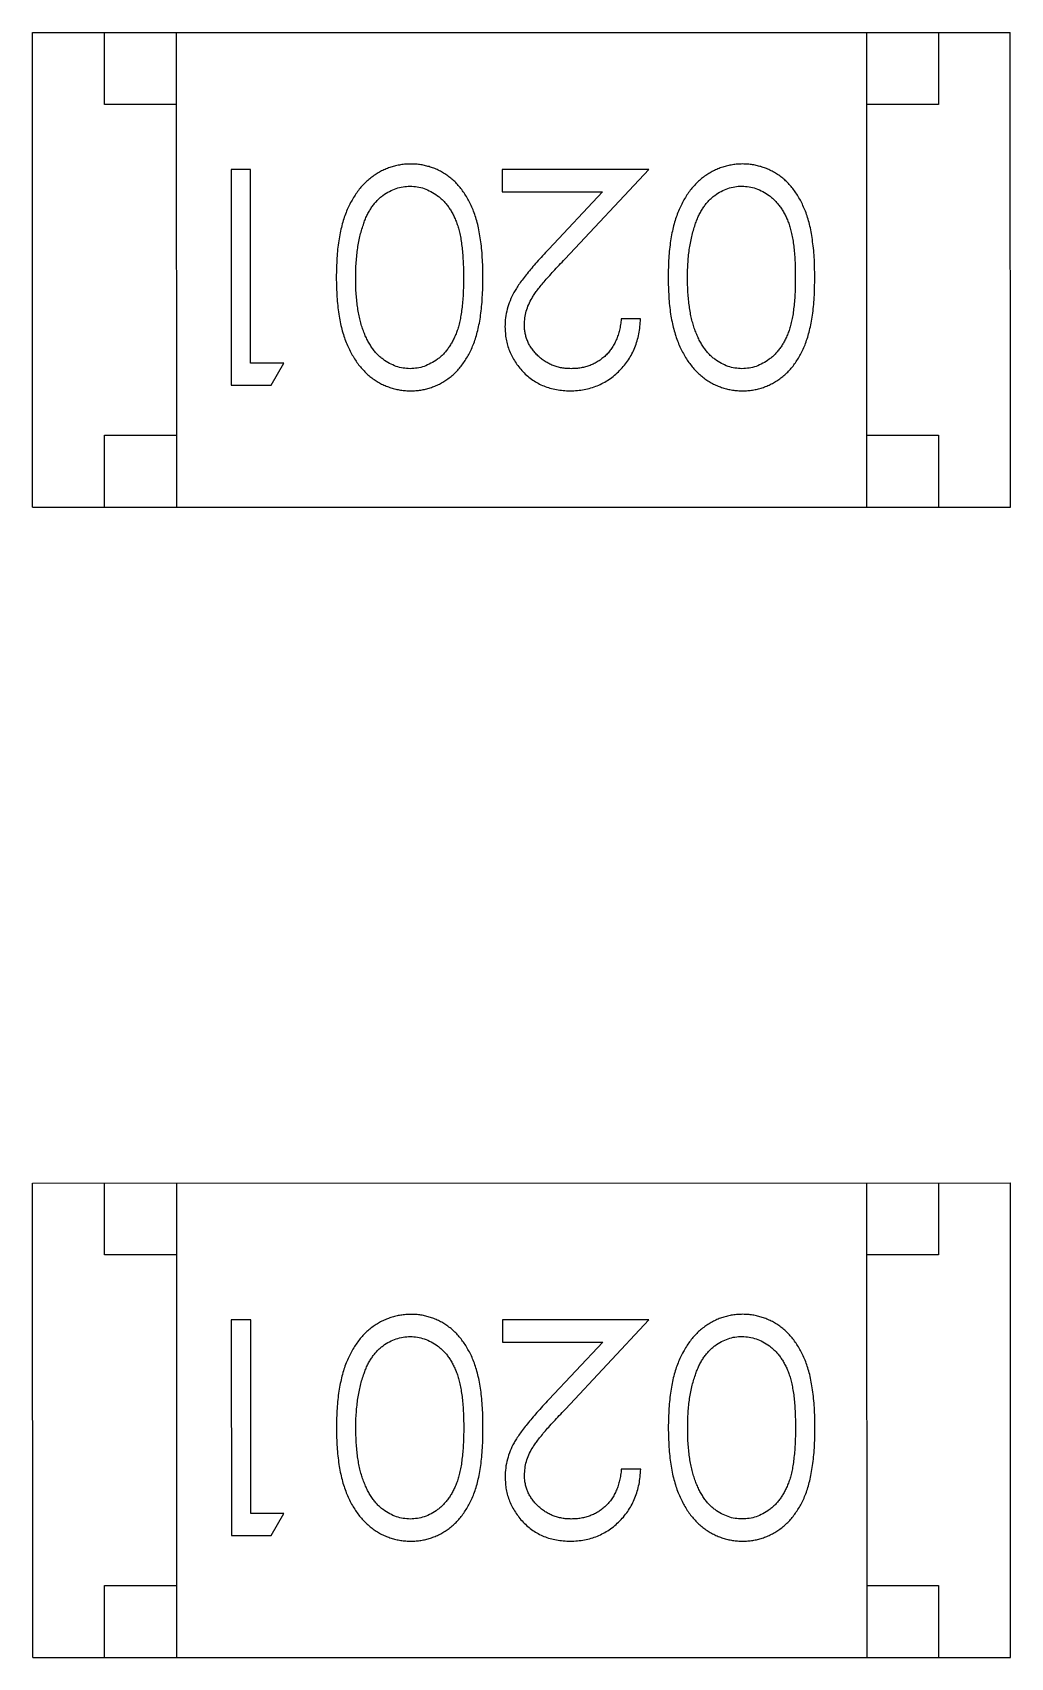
# Model space of a CAD drawing. Header units: millimetres. Extents: x 0 to 297, y 0 to 210.
# Drawn here: x 225.768 to 226.448, y 124.905 to 126.035 of the extents above; entities that cross this region are included whole.
import ezdxf

# ---------------------------------------------------------------- set-up
doc = ezdxf.new("R2010")
doc.units = ezdxf.units.MM
doc.layers.get('0').update_dxf_attribs({"linetype": 'CONTINUOUS'})

msp = doc.modelspace()

# ---------------------------------------------------------------- linework, layer by layer
at = {"color": 7, "linetype": 'Continuous'}
for p, q in [((225.7681, 126.0353), (226.4481, 126.0354)), ((225.7682, 125.7053), (225.7681, 126.0353)), ((225.8181, 125.9853), (225.8181, 126.0353)), ((225.8681, 126.0353), (225.8682, 125.7053)), ((226.3481, 126.0354), (226.3482, 125.7054)), ((226.3981, 126.0354), (226.3981, 125.9854)), ((226.4482, 125.7054), (226.4481, 126.0354)), ((225.8681, 125.9853), (225.8181, 125.9853)), ((226.3981, 125.9854), (226.3481, 125.9854)), ((225.9063, 125.9401), (225.9063, 125.7901)), ((225.9198, 125.9401), (225.9063, 125.9401)), ((225.9198, 125.8054), (225.9198, 125.9401)), ((226.0948, 125.9401), (226.0948, 125.9247)), ((226.1967, 125.9401), (226.0948, 125.9401)), ((226.1385, 125.878), (226.1967, 125.9401)), ((226.0948, 125.9247), (226.1646, 125.9247)), ((226.1646, 125.9247), (226.1271, 125.8847)), ((226.191, 125.8363), (226.1775, 125.8362)), ((225.9429, 125.8055), (225.9198, 125.8054)), ((225.9341, 125.7901), (225.9429, 125.8055)), ((225.9063, 125.7901), (225.9341, 125.7901)), ((225.8182, 125.7053), (225.8182, 125.7553)), ((225.8182, 125.7553), (225.8682, 125.7553)), ((226.3482, 125.7554), (226.3982, 125.7554)), ((226.3982, 125.7554), (226.3982, 125.7054)), ((225.7682, 125.7053), (226.4482, 125.7054)), ((225.7682, 125.2353), (226.4482, 125.2354)), ((225.7683, 124.9053), (225.7682, 125.2353)), ((225.8182, 125.1853), (225.8182, 125.2353)), ((225.8682, 125.2353), (225.8683, 124.9053)), ((226.3482, 125.2354), (226.3483, 124.9054)), ((226.3982, 125.2354), (226.3982, 125.1854)), ((226.4483, 124.9054), (226.4482, 125.2354)), ((225.8682, 125.1853), (225.8182, 125.1853)), ((226.3982, 125.1854), (226.3482, 125.1854)), ((225.9064, 125.1401), (225.9065, 124.9901)), ((225.9199, 125.1401), (225.9064, 125.1401)), ((225.9199, 125.0055), (225.9199, 125.1401)), ((226.0949, 125.1401), (226.0949, 125.1247)), ((226.1968, 125.1401), (226.0949, 125.1401)), ((226.1387, 125.078), (226.1968, 125.1401)), ((226.0949, 125.1247), (226.1647, 125.1247)), ((226.1647, 125.1247), (226.1272, 125.0847)), ((226.1911, 125.0363), (226.1776, 125.0363)), ((225.943, 125.0055), (225.9199, 125.0055)), ((225.9342, 124.9901), (225.943, 125.0055)), ((225.9065, 124.9901), (225.9342, 124.9901)), ((225.8183, 124.9053), (225.8183, 124.9553)), ((225.8183, 124.9553), (225.8683, 124.9553)), ((226.3483, 124.9554), (226.3983, 124.9554)), ((226.3983, 124.9554), (226.3983, 124.9054)), ((225.7683, 124.9053), (226.4483, 124.9054))]:
    msp.add_line(p, q, dxfattribs=at)
for points, knots in [([(226.0312, 125.9439), (226.03, 125.9439), (226.0276, 125.9439), (226.0241, 125.9434), (226.0207, 125.9428), (226.0173, 125.9418), (226.0141, 125.9406), (226.0109, 125.9392), (226.0078, 125.9374), (226.0048, 125.9354), (226.0019, 125.9332), (225.9991, 125.9307), (225.9965, 125.9279), (225.9941, 125.9248), (225.9919, 125.9215), (225.9898, 125.918), (225.9879, 125.9142), (225.9861, 125.9101), (225.9845, 125.9057), (225.9832, 125.901), (225.982, 125.8959), (225.981, 125.8904), (225.9803, 125.8846), (225.9798, 125.8784), (225.9795, 125.8719), (225.9794, 125.8674), (225.9794, 125.8651)], [0, 0, 0, 0, 0.033824, 0.067298, 0.10028, 0.133019, 0.165736, 0.198792, 0.232372, 0.266409, 0.301016, 0.336196, 0.371972, 0.408574, 0.446394, 0.485225, 0.525372, 0.567224, 0.611081, 0.65775, 0.70702, 0.759235, 0.814484, 0.873227, 0.934937, 1, 1, 1, 1]), ([(226.0813, 125.8651), (226.0813, 125.8675), (226.0813, 125.8722), (226.081, 125.8789), (226.0805, 125.8853), (226.0798, 125.8912), (226.0789, 125.8968), (226.0778, 125.9019), (226.0765, 125.9066), (226.075, 125.911), (226.0733, 125.915), (226.0714, 125.9187), (226.0694, 125.9222), (226.0672, 125.9254), (226.0649, 125.9283), (226.0625, 125.9311), (226.0598, 125.9335), (226.057, 125.9357), (226.0541, 125.9376), (226.0511, 125.9393), (226.048, 125.9408), (226.0448, 125.9419), (226.0415, 125.9428), (226.0382, 125.9435), (226.0347, 125.9439), (226.0324, 125.9439), (226.0312, 125.9439)], [0, 0, 0, 0, 0.068113, 0.132564, 0.193427, 0.250218, 0.303569, 0.353576, 0.400235, 0.443586, 0.484619, 0.524292, 0.56238, 0.599049, 0.63494, 0.669782, 0.704009, 0.737842, 0.771098, 0.803896, 0.836415, 0.868639, 0.900715, 0.933378, 0.966213, 1, 1, 1, 1]), ([(226.2619, 125.944), (226.2608, 125.9439), (226.2584, 125.9439), (226.2549, 125.9434), (226.2514, 125.9428), (226.2481, 125.9419), (226.2448, 125.9406), (226.2416, 125.9392), (226.2385, 125.9375), (226.2355, 125.9355), (226.2326, 125.9332), (226.2299, 125.9307), (226.2273, 125.9279), (226.2249, 125.9249), (226.2226, 125.9216), (226.2206, 125.918), (226.2186, 125.9142), (226.2169, 125.9101), (226.2153, 125.9057), (226.2139, 125.901), (226.2128, 125.8959), (226.2118, 125.8905), (226.2111, 125.8846), (226.2105, 125.8785), (226.2103, 125.8719), (226.2102, 125.8675), (226.2102, 125.8652)], [0, 0, 0, 0, 0.033824, 0.067298, 0.10028, 0.133019, 0.165736, 0.198792, 0.232372, 0.266409, 0.301016, 0.336196, 0.371972, 0.408574, 0.446394, 0.485225, 0.525372, 0.567224, 0.611081, 0.65775, 0.70702, 0.759235, 0.814484, 0.873227, 0.934937, 1, 1, 1, 1]), ([(226.3121, 125.8652), (226.3121, 125.8676), (226.3121, 125.8722), (226.3118, 125.879), (226.3113, 125.8853), (226.3105, 125.8913), (226.3096, 125.8968), (226.3086, 125.9019), (226.3073, 125.9067), (226.3057, 125.911), (226.304, 125.915), (226.3022, 125.9187), (226.3002, 125.9222), (226.298, 125.9254), (226.2957, 125.9284), (226.2932, 125.9311), (226.2906, 125.9335), (226.2878, 125.9357), (226.2849, 125.9376), (226.2818, 125.9393), (226.2787, 125.9408), (226.2755, 125.9419), (226.2723, 125.9428), (226.2689, 125.9435), (226.2655, 125.9439), (226.2631, 125.9439), (226.2619, 125.944)], [0, 0, 0, 0, 0.068113, 0.132564, 0.193427, 0.250218, 0.303569, 0.353576, 0.400235, 0.443586, 0.484619, 0.524292, 0.56238, 0.599049, 0.63494, 0.669782, 0.704009, 0.737842, 0.771098, 0.803896, 0.836415, 0.868639, 0.900715, 0.933378, 0.966213, 1, 1, 1, 1]), ([(225.9986, 125.9028), (225.9989, 125.9038), (225.9997, 125.9059), (226.001, 125.9088), (226.0025, 125.9115), (226.0041, 125.9141), (226.0058, 125.9164), (226.0077, 125.9185), (226.0097, 125.9204), (226.0125, 125.9227), (226.0162, 125.925), (226.0209, 125.927), (226.0258, 125.9283), (226.0291, 125.9285), (226.0307, 125.9285)], [0, 0, 0, 0, 0.075949, 0.148549, 0.218996, 0.286119, 0.351826, 0.416074, 0.478265, 0.540325, 0.660405, 0.774606, 0.887187, 1, 1, 1, 1]), ([(226.0307, 125.9285), (226.0324, 125.9285), (226.0357, 125.9283), (226.0406, 125.927), (226.0453, 125.9249), (226.0491, 125.9225), (226.0519, 125.9202), (226.054, 125.9183), (226.0559, 125.9162), (226.0576, 125.9139), (226.0593, 125.9113), (226.0607, 125.9086), (226.0621, 125.9057), (226.0633, 125.9026), (226.0644, 125.8992), (226.0654, 125.8954), (226.0661, 125.8913), (226.0668, 125.8868), (226.0672, 125.8819), (226.0676, 125.8766), (226.0679, 125.871), (226.0679, 125.8671), (226.0679, 125.8651)], [0, 0, 0, 0, 0.060034, 0.120278, 0.182348, 0.247919, 0.281641, 0.315701, 0.350322, 0.385703, 0.421819, 0.459196, 0.497866, 0.538301, 0.58121, 0.628183, 0.679403, 0.734699, 0.794074, 0.858416, 0.927049, 1, 1, 1, 1]), ([(226.2293, 125.9028), (226.2297, 125.9039), (226.2305, 125.9059), (226.2318, 125.9088), (226.2333, 125.9116), (226.2349, 125.9141), (226.2366, 125.9164), (226.2385, 125.9185), (226.2405, 125.9205), (226.2433, 125.9227), (226.247, 125.925), (226.2517, 125.927), (226.2565, 125.9284), (226.2598, 125.9285), (226.2615, 125.9286)], [0, 0, 0, 0, 0.075949, 0.148549, 0.218996, 0.286119, 0.351826, 0.416074, 0.478265, 0.540325, 0.660405, 0.774606, 0.887187, 1, 1, 1, 1]), ([(226.2615, 125.9286), (226.2632, 125.9285), (226.2665, 125.9283), (226.2713, 125.927), (226.2761, 125.9249), (226.2798, 125.9226), (226.2827, 125.9203), (226.2847, 125.9183), (226.2866, 125.9162), (226.2884, 125.9139), (226.29, 125.9114), (226.2915, 125.9087), (226.2929, 125.9058), (226.2941, 125.9027), (226.2952, 125.8992), (226.2961, 125.8955), (226.2969, 125.8913), (226.2976, 125.8868), (226.298, 125.8819), (226.2984, 125.8767), (226.2986, 125.871), (226.2986, 125.8671), (226.2986, 125.8651)], [0, 0, 0, 0, 0.060034, 0.120278, 0.182348, 0.247919, 0.281641, 0.315701, 0.350322, 0.385703, 0.421819, 0.459196, 0.497866, 0.538301, 0.58121, 0.628183, 0.679403, 0.734699, 0.794074, 0.858416, 0.927049, 1, 1, 1, 1]), ([(225.9929, 125.8651), (225.9929, 125.8669), (225.9929, 125.8704), (225.9932, 125.8756), (225.9937, 125.8807), (225.9942, 125.8855), (225.9951, 125.8901), (225.996, 125.8945), (225.9972, 125.8987), (225.9981, 125.9014), (225.9986, 125.9028)], [0, 0, 0, 0, 0.141157, 0.277773, 0.409244, 0.535676, 0.657497, 0.775458, 0.889412, 1, 1, 1, 1]), ([(226.2236, 125.8651), (226.2237, 125.8669), (226.2237, 125.8705), (226.224, 125.8757), (226.2244, 125.8807), (226.225, 125.8855), (226.2258, 125.8901), (226.2268, 125.8945), (226.228, 125.8988), (226.2289, 125.9015), (226.2293, 125.9028)], [0, 0, 0, 0, 0.141157, 0.277773, 0.409244, 0.535676, 0.657497, 0.775458, 0.889412, 1, 1, 1, 1]), ([(226.1271, 125.8847), (226.1256, 125.8831), (226.1229, 125.8801), (226.1189, 125.8758), (226.1154, 125.8717), (226.1122, 125.8678), (226.1093, 125.8642), (226.1068, 125.8608), (226.1047, 125.8576), (226.1024, 125.8538), (226.1001, 125.849), (226.0982, 125.8431), (226.0969, 125.8371), (226.0968, 125.8329), (226.0967, 125.8308)], [0, 0, 0, 0, 0.09953, 0.192079, 0.277712, 0.357454, 0.429648, 0.495771, 0.555538, 0.608657, 0.707578, 0.804328, 0.901298, 1, 1, 1, 1]), ([(226.1102, 125.832), (226.1103, 125.8337), (226.1104, 125.8369), (226.1114, 125.8417), (226.1131, 125.8463), (226.1151, 125.8501), (226.1171, 125.8533), (226.119, 125.856), (226.1214, 125.8589), (226.124, 125.8622), (226.1271, 125.8657), (226.1306, 125.8695), (226.1344, 125.8737), (226.1371, 125.8765), (226.1385, 125.878)], [0, 0, 0, 0, 0.088014, 0.174976, 0.2638, 0.355443, 0.406413, 0.465519, 0.533076, 0.609353, 0.693899, 0.787171, 0.889197, 1, 1, 1, 1]), ([(225.9794, 125.8651), (225.9794, 125.8628), (225.9795, 125.8583), (225.9798, 125.8518), (225.9803, 125.8456), (225.9811, 125.8397), (225.982, 125.8342), (225.9832, 125.8291), (225.9846, 125.8244), (225.9862, 125.8199), (225.988, 125.8159), (225.9899, 125.812), (225.9921, 125.8085), (225.9943, 125.8052), (225.9967, 125.8021), (225.9993, 125.7994), (226.002, 125.7968), (226.0049, 125.7946), (226.0078, 125.7926), (226.0109, 125.7909), (226.0141, 125.7895), (226.0174, 125.7883), (226.0207, 125.7874), (226.0241, 125.7867), (226.0276, 125.7863), (226.03, 125.7863), (226.0312, 125.7862)], [0, 0, 0, 0, 0.065278, 0.127205, 0.186168, 0.241675, 0.294115, 0.343609, 0.390387, 0.434463, 0.476646, 0.517002, 0.555936, 0.593716, 0.630057, 0.665601, 0.700745, 0.734917, 0.768681, 0.802087, 0.834849, 0.867433, 0.900138, 0.932806, 0.966212, 1, 1, 1, 1]), ([(226.0307, 125.8016), (226.0291, 125.8017), (226.0258, 125.8019), (226.021, 125.8031), (226.0163, 125.8053), (226.0126, 125.8076), (226.0097, 125.8099), (226.0076, 125.8119), (226.0057, 125.8141), (226.0039, 125.8166), (226.0022, 125.8193), (226.0006, 125.8223), (225.9992, 125.8254), (225.9979, 125.8288), (225.9967, 125.8325), (225.9956, 125.8364), (225.9948, 125.8406), (225.9941, 125.845), (225.9936, 125.8497), (225.9931, 125.8546), (225.9929, 125.8597), (225.9929, 125.8633), (225.9929, 125.8651)], [0, 0, 0, 0, 0.059689, 0.119507, 0.181075, 0.246162, 0.279894, 0.314468, 0.350403, 0.387474, 0.426147, 0.466624, 0.508745, 0.553328, 0.600058, 0.649177, 0.700552, 0.754894, 0.811825, 0.871514, 0.934319, 1, 1, 1, 1]), ([(226.0679, 125.8651), (226.0679, 125.8631), (226.0679, 125.8592), (226.0676, 125.8535), (226.0673, 125.8482), (226.0667, 125.8433), (226.0661, 125.8388), (226.0653, 125.8347), (226.0644, 125.8309), (226.0633, 125.8275), (226.0621, 125.8244), (226.0607, 125.8215), (226.0592, 125.8188), (226.0576, 125.8163), (226.0558, 125.8139), (226.054, 125.8118), (226.0519, 125.8099), (226.0491, 125.8076), (226.0453, 125.8053), (226.0406, 125.8031), (226.0357, 125.8019), (226.0324, 125.8017), (226.0307, 125.8016)], [0, 0, 0, 0, 0.073302, 0.142286, 0.206253, 0.266017, 0.321612, 0.372532, 0.419497, 0.462398, 0.502825, 0.541489, 0.579034, 0.615143, 0.650298, 0.684912, 0.718701, 0.752189, 0.817245, 0.879117, 0.939613, 1, 1, 1, 1]), ([(226.0312, 125.7862), (226.0324, 125.7863), (226.0347, 125.7863), (226.0382, 125.7867), (226.0415, 125.7874), (226.0448, 125.7883), (226.048, 125.7895), (226.0512, 125.7909), (226.0542, 125.7926), (226.0571, 125.7946), (226.06, 125.7968), (226.0626, 125.7992), (226.0651, 125.802), (226.0674, 125.8049), (226.0696, 125.8082), (226.0716, 125.8116), (226.0734, 125.8153), (226.0751, 125.8193), (226.0766, 125.8236), (226.0778, 125.8283), (226.079, 125.8334), (226.0798, 125.8389), (226.0805, 125.8449), (226.081, 125.8513), (226.0813, 125.8581), (226.0813, 125.8627), (226.0813, 125.8651)], [0, 0, 0, 0, 0.033742, 0.066533, 0.099153, 0.13154, 0.164087, 0.196563, 0.229707, 0.263315, 0.297504, 0.331686, 0.366482, 0.4021, 0.438958, 0.476748, 0.515985, 0.556589, 0.599519, 0.645765, 0.695487, 0.748721, 0.805687, 0.866754, 0.931405, 1, 1, 1, 1]), ([(226.2102, 125.8652), (226.2102, 125.8629), (226.2103, 125.8584), (226.2106, 125.8518), (226.2111, 125.8456), (226.2118, 125.8397), (226.2128, 125.8343), (226.214, 125.8292), (226.2154, 125.8244), (226.217, 125.82), (226.2188, 125.8159), (226.2207, 125.8121), (226.2228, 125.8085), (226.2251, 125.8052), (226.2275, 125.8022), (226.23, 125.7994), (226.2328, 125.7969), (226.2356, 125.7946), (226.2386, 125.7926), (226.2417, 125.7909), (226.2449, 125.7895), (226.2481, 125.7883), (226.2515, 125.7874), (226.2549, 125.7867), (226.2584, 125.7863), (226.2608, 125.7863), (226.262, 125.7863)], [0, 0, 0, 0, 0.065278, 0.127205, 0.186168, 0.241675, 0.294115, 0.343609, 0.390387, 0.434463, 0.476646, 0.517002, 0.555936, 0.593716, 0.630057, 0.665601, 0.700745, 0.734917, 0.768681, 0.802087, 0.834849, 0.867433, 0.900138, 0.932806, 0.966212, 1, 1, 1, 1]), ([(226.2615, 125.8016), (226.2599, 125.8017), (226.2566, 125.8019), (226.2517, 125.8031), (226.2471, 125.8053), (226.2433, 125.8076), (226.2405, 125.8099), (226.2384, 125.8119), (226.2365, 125.8141), (226.2347, 125.8166), (226.233, 125.8193), (226.2314, 125.8223), (226.23, 125.8255), (226.2286, 125.8289), (226.2275, 125.8326), (226.2264, 125.8365), (226.2256, 125.8406), (226.2249, 125.845), (226.2244, 125.8497), (226.2239, 125.8546), (226.2237, 125.8598), (226.2237, 125.8633), (226.2236, 125.8651)], [0, 0, 0, 0, 0.059689, 0.119507, 0.181075, 0.246162, 0.279894, 0.314468, 0.350403, 0.387474, 0.426147, 0.466624, 0.508745, 0.553328, 0.600058, 0.649177, 0.700552, 0.754894, 0.811825, 0.871514, 0.934319, 1, 1, 1, 1]), ([(226.2986, 125.8651), (226.2986, 125.8631), (226.2986, 125.8592), (226.2984, 125.8535), (226.298, 125.8482), (226.2975, 125.8433), (226.2969, 125.8388), (226.2961, 125.8347), (226.2952, 125.8309), (226.2941, 125.8275), (226.2928, 125.8244), (226.2915, 125.8215), (226.29, 125.8188), (226.2884, 125.8163), (226.2866, 125.814), (226.2847, 125.8118), (226.2827, 125.8099), (226.2798, 125.8076), (226.2761, 125.8053), (226.2714, 125.8031), (226.2665, 125.8019), (226.2632, 125.8017), (226.2615, 125.8016)], [0, 0, 0, 0, 0.073302, 0.142286, 0.206253, 0.266017, 0.321612, 0.372532, 0.419497, 0.462398, 0.502825, 0.541489, 0.579034, 0.615143, 0.650298, 0.684912, 0.718701, 0.752189, 0.817245, 0.879117, 0.939613, 1, 1, 1, 1]), ([(226.262, 125.7863), (226.2632, 125.7863), (226.2655, 125.7863), (226.2689, 125.7867), (226.2723, 125.7874), (226.2756, 125.7883), (226.2788, 125.7895), (226.2819, 125.791), (226.285, 125.7927), (226.2879, 125.7946), (226.2907, 125.7968), (226.2934, 125.7993), (226.2959, 125.802), (226.2982, 125.805), (226.3003, 125.8082), (226.3024, 125.8116), (226.3042, 125.8153), (226.3058, 125.8193), (226.3073, 125.8236), (226.3086, 125.8283), (226.3097, 125.8334), (226.3106, 125.8389), (226.3113, 125.8449), (226.3118, 125.8513), (226.3121, 125.8581), (226.3121, 125.8628), (226.3121, 125.8652)], [0, 0, 0, 0, 0.033742, 0.066533, 0.099153, 0.13154, 0.164087, 0.196563, 0.229707, 0.263315, 0.297504, 0.331686, 0.366482, 0.4021, 0.438958, 0.476748, 0.515985, 0.556589, 0.599519, 0.645765, 0.695487, 0.748721, 0.805687, 0.866754, 0.931405, 1, 1, 1, 1]), ([(226.142, 125.7862), (226.1437, 125.7863), (226.147, 125.7864), (226.1518, 125.787), (226.1565, 125.7882), (226.1609, 125.7897), (226.1651, 125.7917), (226.1691, 125.7941), (226.173, 125.797), (226.1765, 125.8003), (226.1798, 125.8039), (226.1826, 125.8078), (226.1851, 125.8119), (226.1871, 125.8163), (226.1887, 125.821), (226.1899, 125.8258), (226.1907, 125.831), (226.1909, 125.8345), (226.191, 125.8363)], [0, 0, 0, 0, 0.06445, 0.126725, 0.187421, 0.247417, 0.306749, 0.366595, 0.427749, 0.490235, 0.553031, 0.614805, 0.676505, 0.738096, 0.801021, 0.864897, 0.931209, 1, 1, 1, 1]), ([(226.1775, 125.8362), (226.1774, 125.8349), (226.1771, 125.8323), (226.1764, 125.8285), (226.1754, 125.825), (226.1742, 125.8217), (226.1727, 125.8186), (226.1709, 125.8157), (226.169, 125.8131), (226.1667, 125.8107), (226.1642, 125.8086), (226.1616, 125.8067), (226.1588, 125.8051), (226.1559, 125.8039), (226.1528, 125.8029), (226.1496, 125.8021), (226.1462, 125.8017), (226.1439, 125.8017), (226.1427, 125.8016)], [0, 0, 0, 0, 0.073648, 0.143686, 0.210962, 0.275557, 0.338064, 0.399311, 0.4594, 0.51934, 0.579024, 0.637809, 0.695959, 0.754122, 0.813113, 0.873453, 0.935561, 1, 1, 1, 1]), ([(226.0967, 125.8308), (226.0968, 125.8293), (226.0969, 125.8264), (226.0974, 125.8221), (226.0984, 125.818), (226.0998, 125.8139), (226.1016, 125.8101), (226.1038, 125.8064), (226.1063, 125.8028), (226.1092, 125.7995), (226.1124, 125.7963), (226.116, 125.7937), (226.1197, 125.7914), (226.1237, 125.7895), (226.128, 125.788), (226.1325, 125.787), (226.1372, 125.7864), (226.1404, 125.7863), (226.142, 125.7862)], [0, 0, 0, 0, 0.06271, 0.123347, 0.183401, 0.242828, 0.302097, 0.36242, 0.423725, 0.487032, 0.550491, 0.612709, 0.674265, 0.73617, 0.799211, 0.863483, 0.930525, 1, 1, 1, 1]), ([(226.1427, 125.8016), (226.1416, 125.8017), (226.1394, 125.8017), (226.1362, 125.8021), (226.1331, 125.8028), (226.1301, 125.8038), (226.1273, 125.8051), (226.1246, 125.8066), (226.122, 125.8085), (226.1196, 125.8106), (226.1174, 125.8129), (226.1155, 125.8153), (226.1138, 125.8178), (226.1125, 125.8204), (226.1115, 125.8232), (226.1107, 125.826), (226.1103, 125.829), (226.1102, 125.831), (226.1102, 125.832)], [0, 0, 0, 0, 0.068027, 0.133505, 0.19695, 0.26027, 0.322741, 0.384982, 0.448465, 0.513424, 0.578224, 0.640011, 0.700094, 0.760067, 0.819012, 0.877878, 0.938035, 1, 1, 1, 1]), ([(226.0313, 125.1439), (226.0301, 125.1439), (226.0277, 125.1439), (226.0242, 125.1434), (226.0208, 125.1428), (226.0174, 125.1418), (226.0142, 125.1406), (226.011, 125.1392), (226.0079, 125.1374), (226.0049, 125.1355), (226.002, 125.1332), (225.9992, 125.1307), (225.9966, 125.1279), (225.9942, 125.1248), (225.992, 125.1215), (225.9899, 125.118), (225.988, 125.1142), (225.9862, 125.1101), (225.9846, 125.1057), (225.9833, 125.101), (225.9821, 125.0959), (225.9811, 125.0904), (225.9804, 125.0846), (225.9799, 125.0784), (225.9796, 125.0719), (225.9795, 125.0674), (225.9795, 125.0651)], [0, 0, 0, 0, 0.033824, 0.067298, 0.10028, 0.133019, 0.165736, 0.198792, 0.232372, 0.266409, 0.301016, 0.336196, 0.371972, 0.408574, 0.446394, 0.485225, 0.525372, 0.567224, 0.611081, 0.65775, 0.70702, 0.759235, 0.814484, 0.873227, 0.934937, 1, 1, 1, 1]), ([(226.0814, 125.0652), (226.0814, 125.0675), (226.0814, 125.0722), (226.0811, 125.0789), (226.0806, 125.0853), (226.0799, 125.0912), (226.079, 125.0968), (226.0779, 125.1019), (226.0766, 125.1066), (226.0751, 125.111), (226.0734, 125.115), (226.0715, 125.1187), (226.0695, 125.1222), (226.0673, 125.1254), (226.065, 125.1283), (226.0626, 125.1311), (226.0599, 125.1335), (226.0571, 125.1357), (226.0542, 125.1376), (226.0512, 125.1393), (226.0481, 125.1408), (226.0449, 125.1419), (226.0416, 125.1428), (226.0383, 125.1435), (226.0348, 125.1439), (226.0325, 125.1439), (226.0313, 125.1439)], [0, 0, 0, 0, 0.068113, 0.132564, 0.193427, 0.250218, 0.303569, 0.353576, 0.400235, 0.443586, 0.484619, 0.524292, 0.56238, 0.599049, 0.63494, 0.669782, 0.704009, 0.737842, 0.771098, 0.803896, 0.836415, 0.868639, 0.900715, 0.933378, 0.966213, 1, 1, 1, 1]), ([(226.2621, 125.144), (226.2609, 125.1439), (226.2585, 125.1439), (226.255, 125.1435), (226.2515, 125.1428), (226.2482, 125.1419), (226.2449, 125.1407), (226.2417, 125.1392), (226.2386, 125.1375), (226.2356, 125.1355), (226.2327, 125.1332), (226.23, 125.1307), (226.2274, 125.1279), (226.225, 125.1249), (226.2228, 125.1216), (226.2207, 125.118), (226.2188, 125.1142), (226.217, 125.1101), (226.2154, 125.1058), (226.214, 125.101), (226.2129, 125.0959), (226.2119, 125.0905), (226.2112, 125.0846), (226.2107, 125.0785), (226.2104, 125.0719), (226.2103, 125.0675), (226.2103, 125.0652)], [0, 0, 0, 0, 0.033824, 0.067298, 0.10028, 0.133019, 0.165736, 0.198792, 0.232372, 0.266409, 0.301016, 0.336196, 0.371972, 0.408574, 0.446394, 0.485225, 0.525372, 0.567224, 0.611081, 0.65775, 0.70702, 0.759235, 0.814484, 0.873227, 0.934937, 1, 1, 1, 1]), ([(226.3122, 125.0652), (226.3122, 125.0676), (226.3122, 125.0722), (226.3119, 125.079), (226.3114, 125.0853), (226.3106, 125.0913), (226.3097, 125.0968), (226.3087, 125.102), (226.3074, 125.1067), (226.3059, 125.111), (226.3042, 125.115), (226.3023, 125.1187), (226.3003, 125.1222), (226.2981, 125.1254), (226.2958, 125.1284), (226.2933, 125.1311), (226.2907, 125.1335), (226.2879, 125.1357), (226.285, 125.1377), (226.2819, 125.1393), (226.2789, 125.1408), (226.2756, 125.1419), (226.2724, 125.1428), (226.269, 125.1435), (226.2656, 125.1439), (226.2632, 125.1439), (226.2621, 125.144)], [0, 0, 0, 0, 0.068113, 0.132564, 0.193427, 0.250218, 0.303569, 0.353576, 0.400235, 0.443586, 0.484619, 0.524292, 0.56238, 0.599049, 0.63494, 0.669782, 0.704009, 0.737842, 0.771098, 0.803896, 0.836415, 0.868639, 0.900715, 0.933378, 0.966213, 1, 1, 1, 1]), ([(225.9987, 125.1028), (225.999, 125.1038), (225.9998, 125.1059), (226.0011, 125.1088), (226.0026, 125.1115), (226.0042, 125.1141), (226.0059, 125.1164), (226.0078, 125.1185), (226.0098, 125.1204), (226.0126, 125.1227), (226.0163, 125.125), (226.021, 125.127), (226.0259, 125.1283), (226.0292, 125.1285), (226.0308, 125.1286)], [0, 0, 0, 0, 0.075949, 0.148549, 0.218996, 0.286119, 0.351826, 0.416074, 0.478265, 0.540325, 0.660405, 0.774606, 0.887187, 1, 1, 1, 1]), ([(226.0308, 125.1286), (226.0325, 125.1285), (226.0358, 125.1283), (226.0407, 125.127), (226.0454, 125.1249), (226.0492, 125.1226), (226.052, 125.1202), (226.0541, 125.1183), (226.056, 125.1162), (226.0577, 125.1139), (226.0594, 125.1114), (226.0608, 125.1086), (226.0622, 125.1057), (226.0634, 125.1026), (226.0645, 125.0992), (226.0655, 125.0955), (226.0662, 125.0913), (226.0669, 125.0868), (226.0674, 125.0819), (226.0677, 125.0766), (226.068, 125.071), (226.068, 125.0671), (226.068, 125.0651)], [0, 0, 0, 0, 0.060034, 0.120278, 0.182348, 0.247919, 0.281641, 0.315701, 0.350322, 0.385703, 0.421819, 0.459196, 0.497866, 0.538301, 0.58121, 0.628183, 0.679403, 0.734699, 0.794074, 0.858416, 0.927049, 1, 1, 1, 1]), ([(226.2294, 125.1028), (226.2298, 125.1039), (226.2306, 125.1059), (226.2319, 125.1089), (226.2334, 125.1116), (226.235, 125.1141), (226.2367, 125.1164), (226.2386, 125.1186), (226.2406, 125.1205), (226.2434, 125.1227), (226.2471, 125.1251), (226.2518, 125.1271), (226.2566, 125.1284), (226.2599, 125.1285), (226.2616, 125.1286)], [0, 0, 0, 0, 0.075949, 0.148549, 0.218996, 0.286119, 0.351826, 0.416074, 0.478265, 0.540325, 0.660405, 0.774606, 0.887187, 1, 1, 1, 1]), ([(226.2616, 125.1286), (226.2633, 125.1285), (226.2666, 125.1283), (226.2714, 125.127), (226.2762, 125.125), (226.2799, 125.1226), (226.2828, 125.1203), (226.2848, 125.1184), (226.2867, 125.1162), (226.2885, 125.1139), (226.2901, 125.1114), (226.2916, 125.1087), (226.293, 125.1058), (226.2942, 125.1027), (226.2953, 125.0993), (226.2962, 125.0955), (226.297, 125.0913), (226.2977, 125.0868), (226.2981, 125.0819), (226.2985, 125.0767), (226.2987, 125.071), (226.2987, 125.0671), (226.2988, 125.0651)], [0, 0, 0, 0, 0.060034, 0.120278, 0.182348, 0.247919, 0.281641, 0.315701, 0.350322, 0.385703, 0.421819, 0.459196, 0.497866, 0.538301, 0.58121, 0.628183, 0.679403, 0.734699, 0.794074, 0.858416, 0.927049, 1, 1, 1, 1]), ([(225.993, 125.0651), (225.993, 125.0669), (225.993, 125.0704), (225.9933, 125.0757), (225.9938, 125.0807), (225.9943, 125.0855), (225.9952, 125.0901), (225.9961, 125.0945), (225.9973, 125.0987), (225.9982, 125.1015), (225.9987, 125.1028)], [0, 0, 0, 0, 0.141157, 0.277773, 0.409244, 0.535676, 0.657497, 0.775458, 0.889412, 1, 1, 1, 1]), ([(226.2238, 125.0651), (226.2238, 125.0669), (226.2238, 125.0705), (226.2241, 125.0757), (226.2245, 125.0807), (226.2251, 125.0855), (226.2259, 125.0901), (226.2269, 125.0946), (226.2281, 125.0988), (226.229, 125.1015), (226.2294, 125.1028)], [0, 0, 0, 0, 0.141157, 0.277773, 0.409244, 0.535676, 0.657497, 0.775458, 0.889412, 1, 1, 1, 1]), ([(226.1272, 125.0847), (226.1257, 125.0831), (226.123, 125.0802), (226.119, 125.0758), (226.1155, 125.0717), (226.1123, 125.0678), (226.1094, 125.0642), (226.1069, 125.0608), (226.1048, 125.0576), (226.1025, 125.0538), (226.1002, 125.0491), (226.0983, 125.0432), (226.097, 125.0371), (226.0969, 125.0329), (226.0968, 125.0308)], [0, 0, 0, 0, 0.09953, 0.192079, 0.277712, 0.357454, 0.429648, 0.495771, 0.555538, 0.608657, 0.707578, 0.804328, 0.901298, 1, 1, 1, 1]), ([(226.1103, 125.032), (226.1104, 125.0337), (226.1105, 125.0369), (226.1115, 125.0417), (226.1132, 125.0463), (226.1152, 125.0502), (226.1172, 125.0533), (226.1191, 125.056), (226.1215, 125.0589), (226.1241, 125.0622), (226.1272, 125.0657), (226.1307, 125.0696), (226.1345, 125.0737), (226.1372, 125.0765), (226.1387, 125.078)], [0, 0, 0, 0, 0.088014, 0.174976, 0.2638, 0.355443, 0.406413, 0.465519, 0.533076, 0.609353, 0.693899, 0.787171, 0.889197, 1, 1, 1, 1]), ([(225.9795, 125.0651), (225.9795, 125.0628), (225.9796, 125.0583), (225.9799, 125.0518), (225.9804, 125.0456), (225.9812, 125.0397), (225.9821, 125.0343), (225.9833, 125.0291), (225.9847, 125.0244), (225.9863, 125.02), (225.9881, 125.0159), (225.99, 125.012), (225.9922, 125.0085), (225.9944, 125.0052), (225.9968, 125.0022), (225.9994, 124.9994), (226.0021, 124.9969), (226.005, 124.9946), (226.0079, 124.9926), (226.011, 124.9909), (226.0142, 124.9895), (226.0175, 124.9883), (226.0208, 124.9874), (226.0242, 124.9867), (226.0277, 124.9863), (226.0301, 124.9863), (226.0313, 124.9862)], [0, 0, 0, 0, 0.065278, 0.127205, 0.186168, 0.241675, 0.294115, 0.343609, 0.390387, 0.434463, 0.476646, 0.517002, 0.555936, 0.593716, 0.630057, 0.665601, 0.700745, 0.734917, 0.768681, 0.802087, 0.834849, 0.867433, 0.900138, 0.932806, 0.966212, 1, 1, 1, 1]), ([(226.0308, 125.0016), (226.0292, 125.0017), (226.0259, 125.0019), (226.0211, 125.0031), (226.0164, 125.0053), (226.0127, 125.0076), (226.0098, 125.0099), (226.0078, 125.0119), (226.0058, 125.0141), (226.004, 125.0166), (226.0023, 125.0193), (226.0008, 125.0223), (225.9993, 125.0254), (225.998, 125.0289), (225.9968, 125.0325), (225.9957, 125.0364), (225.9949, 125.0406), (225.9942, 125.045), (225.9937, 125.0497), (225.9932, 125.0546), (225.9931, 125.0598), (225.993, 125.0633), (225.993, 125.0651)], [0, 0, 0, 0, 0.059689, 0.119507, 0.181075, 0.246162, 0.279894, 0.314468, 0.350403, 0.387474, 0.426147, 0.466624, 0.508745, 0.553328, 0.600058, 0.649177, 0.700552, 0.754894, 0.811825, 0.871514, 0.934319, 1, 1, 1, 1]), ([(226.068, 125.0651), (226.068, 125.0631), (226.068, 125.0592), (226.0677, 125.0535), (226.0674, 125.0482), (226.0668, 125.0433), (226.0663, 125.0388), (226.0654, 125.0347), (226.0645, 125.0309), (226.0634, 125.0275), (226.0622, 125.0244), (226.0608, 125.0215), (226.0593, 125.0188), (226.0577, 125.0163), (226.0559, 125.0139), (226.0541, 125.0118), (226.052, 125.0099), (226.0492, 125.0076), (226.0454, 125.0053), (226.0407, 125.0031), (226.0358, 125.0019), (226.0325, 125.0017), (226.0308, 125.0016)], [0, 0, 0, 0, 0.073302, 0.142286, 0.206253, 0.266017, 0.321612, 0.372532, 0.419497, 0.462398, 0.502825, 0.541489, 0.579034, 0.615143, 0.650298, 0.684912, 0.718701, 0.752189, 0.817245, 0.879117, 0.939613, 1, 1, 1, 1]), ([(226.0313, 124.9862), (226.0325, 124.9863), (226.0348, 124.9863), (226.0383, 124.9867), (226.0416, 124.9874), (226.0449, 124.9883), (226.0481, 124.9895), (226.0513, 124.9909), (226.0543, 124.9927), (226.0573, 124.9946), (226.0601, 124.9968), (226.0627, 124.9993), (226.0652, 125.002), (226.0675, 125.0049), (226.0697, 125.0082), (226.0717, 125.0116), (226.0735, 125.0153), (226.0752, 125.0193), (226.0767, 125.0236), (226.0779, 125.0283), (226.0791, 125.0334), (226.0799, 125.0389), (226.0806, 125.0449), (226.0811, 125.0513), (226.0814, 125.0581), (226.0814, 125.0628), (226.0814, 125.0652)], [0, 0, 0, 0, 0.033742, 0.066533, 0.099153, 0.13154, 0.164087, 0.196563, 0.229707, 0.263315, 0.297504, 0.331686, 0.366482, 0.4021, 0.438958, 0.476748, 0.515985, 0.556589, 0.599519, 0.645765, 0.695487, 0.748721, 0.805687, 0.866754, 0.931405, 1, 1, 1, 1]), ([(226.2103, 125.0652), (226.2103, 125.0629), (226.2104, 125.0584), (226.2107, 125.0518), (226.2112, 125.0456), (226.2119, 125.0398), (226.2129, 125.0343), (226.2141, 125.0292), (226.2155, 125.0244), (226.2171, 125.02), (226.2189, 125.0159), (226.2208, 125.0121), (226.2229, 125.0085), (226.2252, 125.0052), (226.2276, 125.0022), (226.2301, 124.9994), (226.2329, 124.9969), (226.2357, 124.9947), (226.2387, 124.9927), (226.2418, 124.991), (226.245, 124.9895), (226.2482, 124.9883), (226.2516, 124.9874), (226.255, 124.9867), (226.2585, 124.9863), (226.2609, 124.9863), (226.2621, 124.9863)], [0, 0, 0, 0, 0.065278, 0.127205, 0.186168, 0.241675, 0.294115, 0.343609, 0.390387, 0.434463, 0.476646, 0.517002, 0.555936, 0.593716, 0.630057, 0.665601, 0.700745, 0.734917, 0.768681, 0.802087, 0.834849, 0.867433, 0.900138, 0.932806, 0.966212, 1, 1, 1, 1]), ([(226.2616, 125.0017), (226.26, 125.0017), (226.2567, 125.0019), (226.2518, 125.0032), (226.2472, 125.0053), (226.2434, 125.0076), (226.2406, 125.0099), (226.2385, 125.0119), (226.2366, 125.0141), (226.2348, 125.0166), (226.2331, 125.0193), (226.2315, 125.0223), (226.2301, 125.0255), (226.2287, 125.0289), (226.2276, 125.0326), (226.2265, 125.0365), (226.2257, 125.0406), (226.225, 125.045), (226.2245, 125.0497), (226.224, 125.0546), (226.2238, 125.0598), (226.2238, 125.0633), (226.2238, 125.0651)], [0, 0, 0, 0, 0.059689, 0.119507, 0.181075, 0.246162, 0.279894, 0.314468, 0.350403, 0.387474, 0.426147, 0.466624, 0.508745, 0.553328, 0.600058, 0.649177, 0.700552, 0.754894, 0.811825, 0.871514, 0.934319, 1, 1, 1, 1]), ([(226.2988, 125.0651), (226.2987, 125.0631), (226.2987, 125.0592), (226.2985, 125.0535), (226.2981, 125.0483), (226.2976, 125.0434), (226.297, 125.0388), (226.2962, 125.0347), (226.2953, 125.0309), (226.2942, 125.0275), (226.2929, 125.0244), (226.2916, 125.0215), (226.2901, 125.0188), (226.2885, 125.0163), (226.2867, 125.014), (226.2848, 125.0118), (226.2828, 125.0099), (226.2799, 125.0076), (226.2762, 125.0053), (226.2715, 125.0031), (226.2666, 125.0019), (226.2633, 125.0017), (226.2616, 125.0017)], [0, 0, 0, 0, 0.073302, 0.142286, 0.206253, 0.266017, 0.321612, 0.372532, 0.419497, 0.462398, 0.502825, 0.541489, 0.579034, 0.615143, 0.650298, 0.684912, 0.718701, 0.752189, 0.817245, 0.879117, 0.939613, 1, 1, 1, 1]), ([(226.2621, 124.9863), (226.2633, 124.9863), (226.2656, 124.9863), (226.269, 124.9867), (226.2724, 124.9874), (226.2757, 124.9883), (226.2789, 124.9895), (226.282, 124.991), (226.2851, 124.9927), (226.288, 124.9946), (226.2908, 124.9969), (226.2935, 124.9993), (226.296, 125.002), (226.2983, 125.005), (226.3004, 125.0082), (226.3025, 125.0116), (226.3043, 125.0153), (226.306, 125.0193), (226.3074, 125.0236), (226.3087, 125.0283), (226.3098, 125.0334), (226.3107, 125.039), (226.3114, 125.0449), (226.3119, 125.0513), (226.3122, 125.0581), (226.3122, 125.0628), (226.3122, 125.0652)], [0, 0, 0, 0, 0.033742, 0.066533, 0.099153, 0.13154, 0.164087, 0.196563, 0.229707, 0.263315, 0.297504, 0.331686, 0.366482, 0.4021, 0.438958, 0.476748, 0.515985, 0.556589, 0.599519, 0.645765, 0.695487, 0.748721, 0.805687, 0.866754, 0.931405, 1, 1, 1, 1]), ([(226.1428, 125.0016), (226.1417, 125.0017), (226.1395, 125.0017), (226.1363, 125.0022), (226.1332, 125.0028), (226.1302, 125.0038), (226.1274, 125.0051), (226.1247, 125.0067), (226.1221, 125.0085), (226.1197, 125.0106), (226.1175, 125.0129), (226.1156, 125.0153), (226.1139, 125.0178), (226.1126, 125.0204), (226.1116, 125.0232), (226.1108, 125.026), (226.1104, 125.029), (226.1103, 125.031), (226.1103, 125.032)], [0, 0, 0, 0, 0.068027, 0.133505, 0.19695, 0.26027, 0.322741, 0.384982, 0.448465, 0.513424, 0.578224, 0.640011, 0.700094, 0.760067, 0.819012, 0.877878, 0.938035, 1, 1, 1, 1]), ([(226.1421, 124.9863), (226.1438, 124.9863), (226.1471, 124.9864), (226.152, 124.987), (226.1566, 124.9882), (226.161, 124.9897), (226.1652, 124.9917), (226.1692, 124.9941), (226.1731, 124.997), (226.1766, 125.0003), (226.1799, 125.0039), (226.1828, 125.0078), (226.1852, 125.0119), (226.1872, 125.0163), (226.1888, 125.021), (226.19, 125.0259), (226.1908, 125.031), (226.191, 125.0345), (226.1911, 125.0363)], [0, 0, 0, 0, 0.06445, 0.126725, 0.187421, 0.247417, 0.306749, 0.366595, 0.427749, 0.490235, 0.553031, 0.614805, 0.676505, 0.738096, 0.801021, 0.864897, 0.931209, 1, 1, 1, 1]), ([(226.1776, 125.0363), (226.1775, 125.0349), (226.1772, 125.0323), (226.1765, 125.0285), (226.1755, 125.025), (226.1743, 125.0217), (226.1728, 125.0186), (226.1711, 125.0157), (226.1691, 125.0131), (226.1668, 125.0107), (226.1643, 125.0086), (226.1617, 125.0067), (226.1589, 125.0051), (226.156, 125.0039), (226.1529, 125.0029), (226.1497, 125.0022), (226.1463, 125.0017), (226.144, 125.0017), (226.1428, 125.0016)], [0, 0, 0, 0, 0.073648, 0.143686, 0.210962, 0.275557, 0.338064, 0.399311, 0.4594, 0.51934, 0.579024, 0.637809, 0.695959, 0.754122, 0.813113, 0.873453, 0.935561, 1, 1, 1, 1]), ([(226.0968, 125.0308), (226.0969, 125.0294), (226.097, 125.0264), (226.0975, 125.0221), (226.0985, 125.018), (226.0999, 125.014), (226.1017, 125.0101), (226.1039, 125.0064), (226.1064, 125.0028), (226.1093, 124.9995), (226.1125, 124.9964), (226.1161, 124.9937), (226.1198, 124.9914), (226.1238, 124.9895), (226.1281, 124.988), (226.1326, 124.987), (226.1373, 124.9864), (226.1405, 124.9863), (226.1421, 124.9863)], [0, 0, 0, 0, 0.06271, 0.123347, 0.183401, 0.242828, 0.302097, 0.36242, 0.423725, 0.487032, 0.550491, 0.612709, 0.674265, 0.73617, 0.799211, 0.863483, 0.930525, 1, 1, 1, 1])]:
    msp.add_open_spline(points, degree=3, knots=knots, dxfattribs=at)

doc.saveas('drawing.dxf')
